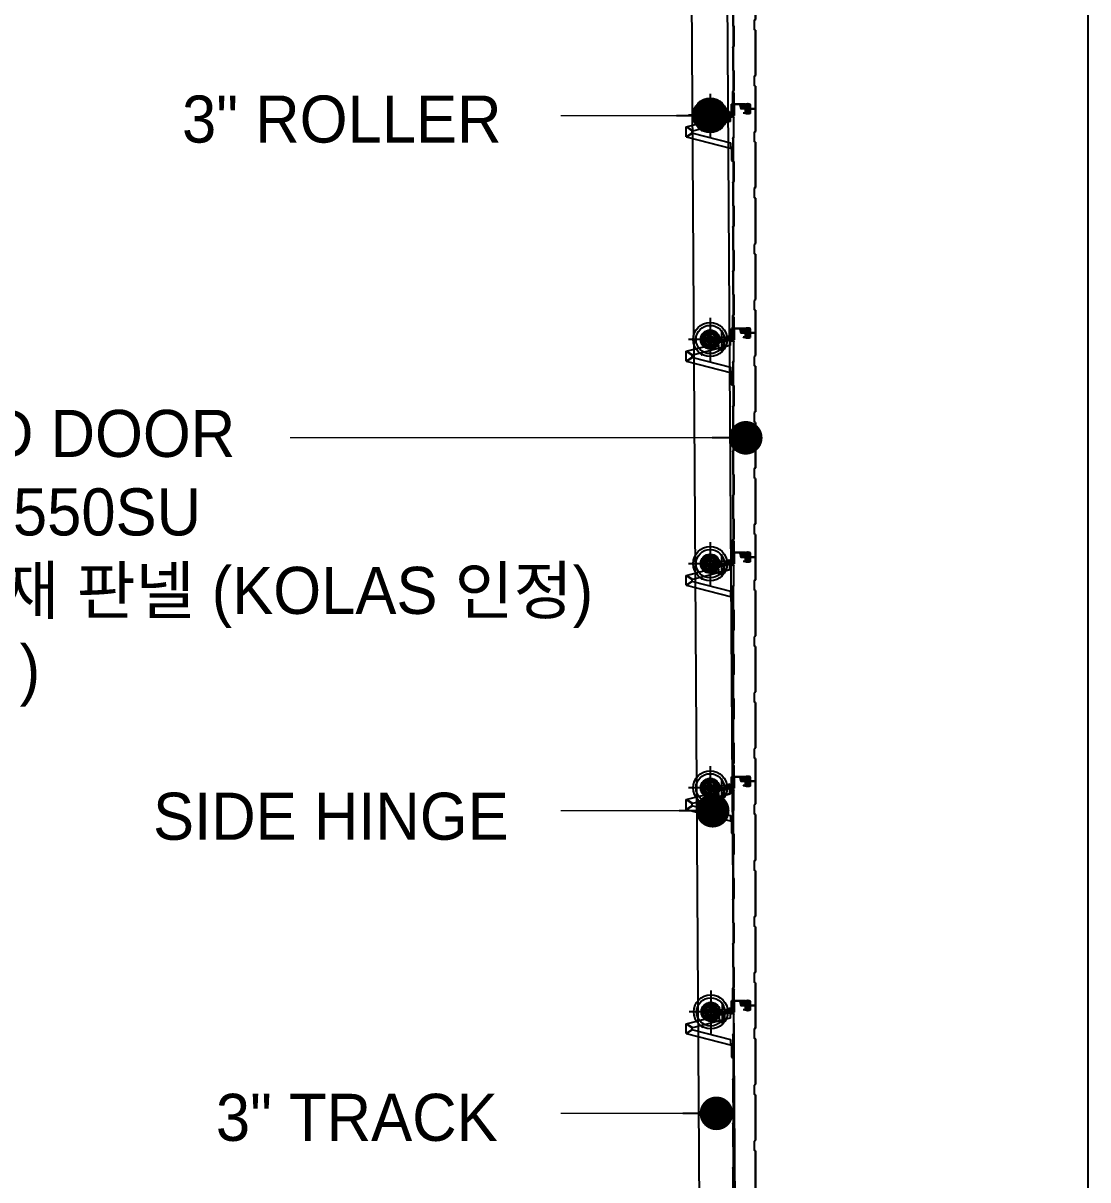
# Model space of a CAD drawing. Header units: millimetres. Extents: x 1448 to 104164, y -19509 to -89.
# Drawn here: x 66429 to 68805, y -9453 to -6873 of the extents above; entities that cross this region are included whole.
import ezdxf

# ---------------------------------------------------------------- set-up
doc = ezdxf.new("R2010")
doc.units = ezdxf.units.MM
doc.header["$LTSCALE"] = 60
doc.header["$MEASUREMENT"] = 0
doc.header["$PDSIZE"] = -10
for name, pattern in [('CEN', [62, 60, -1, 0, -1]), ('CONTIN', [0]), ('HID', [2.5, 1.5, -1])]:
    doc.linetypes.add(name, pattern=pattern)
doc.layers.get('0').update_dxf_attribs({"linetype": 'CONTINUOUS'})
doc.layers.get('Defpoints').update_dxf_attribs({"color": 171, "linetype": 'CONTINUOUS'})
for name, color, linetype in [('(주)하나기공-TEXT', 3, 'CONTINUOUS'), ('1', 1, 'CONTIN'), ('cen', 14, 'CONTINUOUS'), ('PANEL', 9, 'CONTINUOUS'), ('WID', 7, 'CONTINUOUS'), ('XR-단면도$0$㈜SE&C 기둥', 2, 'CONTINUOUS')]:
    doc.layers.add(name, color=color, linetype=linetype)
doc.styles.add('0T-OUT', font='H2GTRE.TTF')
doc.dimstyles.new('MAIN', dxfattribs={"dimtxt": 1.5, "dimasz": 0.5, "dimexe": 1, "dimexo": 2, "dimgap": 1, "dimtad": 1, "dimdec": 0, "dimdsep": 46, "dimlunit": 6, "dimtxsty": '0T-OUT', "dimblk": 'DOT', "dimcen": 2.5, "dimdle": 2, "dimclrd": 256, "dimclre": 256, "dimclrt": 3, "dimadec": 0, "dimazin": 0, "dimtfac": 1, "dimtdec": 0, "dimtix": 1, "dimtmove": 2, "dimatfit": 3, "dimldrblk": 'DOT', "dimfxl": 1, "dimtvp": 1, "dimtolj": 1, "dimtzin": 0, "dimlwd": 0, "dimlwe": 0, "dimarcsym": 0})

# ---------------------------------------------------------------- blocks, each defined once
blk = doc.blocks.new('*X27')
at = {"color": 0}
for p, q in [((112.4, 374.8), (114.5, 376.8)), ((112.4, 374.9), (114.3, 376.8)), ((112.4, 375.1), (114.1, 376.8)), ((112.4, 375.2), (113.9, 376.8)), ((112.4, 375.4), (113.8, 376.8)), ((112.4, 375.6), (113.6, 376.8)), ((112.4, 375.8), (113.4, 376.8)), ((112.4, 376), (113.2, 376.8)), ((112.4, 376.1), (113.1, 376.8)), ((112.4, 376.3), (112.9, 376.8)), ((112.4, 376.5), (112.7, 376.8)), ((112.4, 376.7), (112.5, 376.8)), ((114.4, 374.8), (112.4, 376.8)), ((114.2, 374.8), (112.4, 376.6)), ((114, 374.8), (112.4, 376.4)), ((113.9, 374.8), (112.4, 376.2)), ((113.7, 374.8), (112.4, 376.1)), ((113.5, 374.8), (112.4, 375.9)), ((113.3, 374.8), (112.4, 375.7)), ((113.2, 374.8), (112.4, 375.5)), ((113, 374.8), (112.4, 375.3)), ((112.8, 374.8), (112.4, 375.2)), ((112.6, 374.8), (112.4, 375)), ((112.4, 374.8), (112.4, 374.8)), ((114.6, 374.8), (112.5, 376.8)), ((112.6, 374.8), (114.6, 376.8)), ((114.7, 374.8), (112.7, 376.8)), ((112.8, 374.8), (114.8, 376.8)), ((112.9, 374.8), (115, 376.8)), ((114.9, 374.8), (112.9, 376.8)), ((115.1, 374.8), (113, 376.8)), ((113.1, 374.8), (115.2, 376.8)), ((115.3, 374.8), (113.2, 376.8)), ((113.3, 374.8), (115.3, 376.8)), ((115.4, 374.8), (113.4, 376.8)), ((113.5, 374.8), (115.5, 376.8)), ((115.6, 374.8), (113.6, 376.8)), ((113.7, 374.8), (115.7, 376.8)), ((113.8, 374.8), (115.9, 376.8)), ((115.8, 374.8), (113.8, 376.8)), ((116, 374.8), (113.9, 376.8)), ((114, 374.8), (116.1, 376.8)), ((116.2, 374.8), (114.1, 376.8)), ((114.2, 374.8), (116.2, 376.8)), ((116.3, 374.8), (114.3, 376.8)), ((114.4, 374.8), (116.4, 376.8)), ((114.5, 374.8), (116.6, 376.8)), ((116.5, 374.8), (114.5, 376.8)), ((116.7, 374.8), (114.6, 376.8)), ((114.7, 374.8), (116.8, 376.8)), ((116.9, 374.8), (114.8, 376.8)), ((114.9, 374.8), (116.9, 376.8)), ((117, 374.8), (115, 376.8)), ((115.1, 374.8), (117.1, 376.8)), ((115.2, 374.8), (117.3, 376.8)), ((117.2, 374.8), (115.2, 376.8)), ((117.4, 374.8), (115.3, 376.8)), ((115.4, 374.8), (117.5, 376.8)), ((117.6, 374.8), (115.5, 376.8)), ((115.6, 374.8), (117.6, 376.8)), ((117.7, 374.8), (115.7, 376.8)), ((115.8, 374.8), (117.8, 376.8)), ((117.9, 374.8), (115.9, 376.8)), ((116, 374.8), (118, 376.8)), ((116.1, 374.8), (118.2, 376.8)), ((118.1, 374.8), (116.1, 376.8)), ((118.3, 374.8), (116.2, 376.8)), ((116.3, 374.8), (118.4, 376.8)), ((118.5, 374.8), (116.4, 376.8)), ((116.5, 374.8), (118.5, 376.8)), ((118.6, 374.8), (116.6, 376.8)), ((116.7, 374.8), (118.7, 376.8)), ((116.8, 374.8), (118.9, 376.8)), ((118.8, 374.8), (116.8, 376.8)), ((119, 374.8), (116.9, 376.8)), ((117, 374.8), (119.1, 376.8)), ((119.2, 374.8), (117.1, 376.8)), ((117.2, 374.8), (119.2, 376.8)), ((119.3, 374.8), (117.3, 376.8)), ((117.4, 374.8), (119.4, 376.8)), ((117.5, 374.8), (119.6, 376.8)), ((119.5, 374.8), (117.5, 376.8)), ((119.7, 374.8), (117.6, 376.8)), ((117.7, 374.8), (119.8, 376.8)), ((119.9, 374.8), (117.8, 376.8)), ((117.9, 374.8), (119.9, 376.8)), ((120, 374.8), (118, 376.8)), ((118.1, 374.8), (120.1, 376.8)), ((118.2, 374.8), (120.3, 376.8)), ((120.2, 374.8), (118.2, 376.8)), ((120.4, 374.8), (118.3, 376.8)), ((118.4, 374.8), (120.5, 376.8)), ((120.6, 374.8), (118.5, 376.8)), ((118.6, 374.8), (120.7, 376.8)), ((120.8, 374.8), (118.7, 376.8)), ((118.8, 374.8), (120.8, 376.8)), ((120.9, 374.8), (118.9, 376.8)), ((119, 374.8), (121, 376.8)), ((119.1, 374.8), (121.2, 376.8)), ((121.1, 374.8), (119.1, 376.8)), ((121.3, 374.8), (119.2, 376.8)), ((119.3, 374.8), (121.4, 376.8)), ((121.5, 374.8), (119.4, 376.8)), ((119.5, 374.8), (121.5, 376.8)), ((121.6, 374.8), (119.6, 376.8)), ((119.7, 374.8), (121.7, 376.8)), ((119.8, 374.8), (121.9, 376.8)), ((121.8, 374.8), (119.8, 376.8)), ((122, 374.8), (119.9, 376.8)), ((120, 374.8), (122.1, 376.8)), ((122.2, 374.8), (120.1, 376.8)), ((120.2, 374.8), (122.2, 376.8)), ((122.3, 374.8), (120.3, 376.8)), ((120.4, 374.8), (122.4, 376.8)), ((120.5, 374.8), (122.6, 376.8)), ((122.5, 374.8), (120.5, 376.8)), ((122.7, 374.8), (120.6, 376.8)), ((120.7, 374.8), (122.8, 376.8)), ((122.9, 374.8), (120.8, 376.8)), ((120.9, 374.8), (123, 376.8)), ((123.1, 374.8), (121, 376.8)), ((121.1, 374.8), (123.1, 376.8)), ((123.2, 374.8), (121.2, 376.8)), ((121.3, 374.8), (123.3, 376.8)), ((121.4, 374.8), (123.5, 376.8)), ((123.4, 374.8), (121.4, 376.8)), ((123.6, 374.8), (121.5, 376.8)), ((121.6, 374.8), (123.7, 376.8)), ((123.8, 374.8), (121.7, 376.8)), ((121.8, 374.8), (123.8, 376.8)), ((123.9, 374.8), (121.9, 376.8)), ((122, 374.8), (124, 376.8)), ((122.1, 374.8), (124.2, 376.8)), ((124.1, 374.8), (122.1, 376.8)), ((124.3, 374.8), (122.2, 376.8)), ((122.3, 374.8), (124.4, 376.8)), ((124.5, 374.8), (122.4, 376.8)), ((122.5, 374.8), (124.5, 376.8)), ((124.6, 374.8), (122.6, 376.8)), ((122.7, 374.8), (124.7, 376.8)), ((122.8, 374.8), (124.9, 376.8)), ((124.8, 374.8), (122.8, 376.8)), ((125, 374.8), (122.9, 376.8)), ((123, 374.8), (125.1, 376.8)), ((125.2, 374.8), (123.1, 376.8)), ((123.2, 374.8), (125.2, 376.8)), ((125.3, 374.8), (123.3, 376.8)), ((123.4, 374.8), (125.4, 376.8)), ((125.5, 374.8), (123.5, 376.8)), ((123.6, 374.8), (125.6, 376.8)), ((123.7, 374.8), (125.8, 376.8)), ((125.7, 374.8), (123.7, 376.8)), ((125.9, 374.8), (123.8, 376.8)), ((123.9, 374.8), (126, 376.8)), ((126.1, 374.8), (124, 376.8)), ((124.1, 374.8), (126.1, 376.8)), ((126.2, 374.8), (124.2, 376.8)), ((124.3, 374.8), (126.3, 376.8)), ((124.4, 374.8), (126.5, 376.8)), ((126.4, 374.8), (124.4, 376.8)), ((126.6, 374.8), (124.5, 376.8)), ((124.6, 374.8), (126.7, 376.8)), ((126.8, 374.8), (124.7, 376.8)), ((124.8, 374.8), (126.8, 376.8)), ((126.9, 374.8), (124.9, 376.8)), ((125, 374.8), (127, 376.8)), ((125.1, 374.8), (127.2, 376.8)), ((127.1, 374.8), (125.1, 376.8)), ((127.3, 374.8), (125.2, 376.8)), ((125.3, 374.8), (127.4, 376.8)), ((127.5, 374.8), (125.4, 376.8)), ((125.5, 374.8), (127.5, 376.8)), ((127.6, 374.8), (125.6, 376.8)), ((125.7, 374.8), (127.7, 376.8)), ((127.8, 374.8), (125.8, 376.8)), ((125.9, 374.8), (127.9, 376.8)), ((126, 374.8), (128.1, 376.8)), ((128, 374.8), (126, 376.8)), ((128.2, 374.8), (126.1, 376.8)), ((126.2, 374.8), (128.3, 376.8)), ((128.4, 374.8), (126.3, 376.8)), ((126.4, 374.8), (128.4, 376.8)), ((128.5, 374.8), (126.5, 376.8)), ((126.6, 374.8), (128.6, 376.8)), ((126.7, 374.8), (128.8, 376.8)), ((128.7, 374.8), (126.7, 376.8)), ((128.9, 374.8), (126.8, 376.8)), ((126.9, 374.8), (129, 376.8)), ((129.1, 374.8), (127, 376.8)), ((127.1, 374.8), (129.1, 376.8)), ((129.2, 374.8), (127.2, 376.8)), ((127.3, 374.8), (129.3, 376.8)), ((127.4, 374.8), (129.5, 376.8)), ((129.4, 374.8), (127.4, 376.8)), ((129.6, 374.8), (127.5, 376.8)), ((127.6, 374.8), (129.7, 376.8)), ((129.8, 374.8), (127.7, 376.8)), ((127.8, 374.8), (129.8, 376.8)), ((129.9, 374.8), (127.9, 376.8)), ((128, 374.8), (130, 376.8)), ((128.1, 374.8), (130.2, 376.8)), ((130.1, 374.8), (128.1, 376.8)), ((130.3, 374.8), (128.2, 376.8)), ((128.3, 374.8), (130.4, 376.8)), ((130.5, 374.8), (128.4, 376.8)), ((128.5, 374.8), (130.6, 376.8)), ((130.7, 374.8), (128.6, 376.8)), ((128.7, 374.8), (130.7, 376.8)), ((130.8, 374.8), (128.8, 376.8)), ((128.9, 374.8), (130.9, 376.8)), ((129, 374.8), (131.1, 376.8)), ((131, 374.8), (129, 376.8)), ((131.2, 374.8), (129.1, 376.8)), ((129.2, 374.8), (131.3, 376.8)), ((131.4, 374.8), (129.3, 376.8)), ((129.4, 374.8), (131.4, 376.8)), ((131.5, 374.8), (129.5, 376.8)), ((129.6, 374.8), (131.6, 376.8)), ((129.7, 374.8), (131.8, 376.8)), ((131.7, 374.8), (129.7, 376.8)), ((131.9, 374.8), (129.8, 376.8)), ((129.9, 374.8), (132, 376.8)), ((132.1, 374.8), (130, 376.8)), ((130.1, 374.8), (132.1, 376.8)), ((132.2, 374.8), (130.2, 376.8)), ((130.3, 374.8), (132.3, 376.8)), ((130.4, 374.8), (132.5, 376.8)), ((132.4, 374.8), (130.4, 376.8)), ((132.6, 374.8), (130.5, 376.8)), ((130.6, 374.8), (132.7, 376.8)), ((132.8, 374.8), (130.7, 376.8)), ((130.8, 374.8), (132.9, 376.8)), ((133, 374.8), (130.9, 376.8)), ((131, 374.8), (133, 376.8)), ((133.1, 374.8), (131.1, 376.8)), ((131.2, 374.8), (133.2, 376.8)), ((131.3, 374.8), (133.4, 376.8)), ((133.3, 374.8), (131.3, 376.8)), ((133.5, 374.8), (131.4, 376.8)), ((131.5, 374.8), (133.6, 376.8)), ((133.7, 374.8), (131.6, 376.8)), ((131.7, 374.8), (133.7, 376.8)), ((133.8, 374.8), (131.8, 376.8)), ((131.9, 374.8), (133.9, 376.8)), ((132, 374.8), (134.1, 376.8)), ((134, 374.8), (132, 376.8)), ((134.2, 374.8), (132.1, 376.8)), ((132.2, 374.8), (134.3, 376.8)), ((134.4, 374.8), (132.3, 376.8)), ((132.4, 374.8), (134.4, 376.8)), ((134.5, 374.8), (132.5, 376.8)), ((132.6, 374.8), (134.6, 376.8)), ((132.7, 374.8), (134.8, 376.8)), ((134.7, 374.8), (132.7, 376.8)), ((134.9, 374.8), (132.8, 376.8)), ((132.9, 374.8), (135, 376.8)), ((135.1, 374.8), (133, 376.8)), ((133.1, 374.8), (135.1, 376.8)), ((135.2, 374.8), (133.2, 376.8)), ((133.3, 374.8), (135.3, 376.8)), ((135.4, 374.8), (133.4, 376.8)), ((133.5, 374.8), (135.5, 376.8)), ((133.6, 374.8), (135.7, 376.8)), ((135.6, 374.8), (133.6, 376.8)), ((135.8, 374.8), (133.7, 376.8)), ((133.8, 374.8), (135.9, 376.8)), ((136, 374.8), (133.9, 376.8)), ((134, 374.8), (136, 376.8)), ((136.1, 374.8), (134.1, 376.8)), ((134.2, 374.8), (136.2, 376.8)), ((134.3, 374.8), (136.4, 376.8)), ((136.3, 374.8), (134.3, 376.8)), ((136.5, 374.8), (134.4, 376.8)), ((134.5, 374.8), (136.6, 376.8)), ((136.7, 374.8), (134.6, 376.8)), ((134.7, 374.8), (136.7, 376.8)), ((136.8, 374.8), (134.8, 376.8)), ((134.9, 374.8), (136.9, 376.8)), ((136.9, 374.9), (135, 376.8)), ((135, 374.8), (136.9, 376.6)), ((136.9, 375.1), (135.1, 376.8)), ((135.2, 374.8), (136.9, 376.4)), ((136.9, 375.2), (135.3, 376.8)), ((135.4, 374.8), (136.9, 376.2)), ((136.9, 375.4), (135.5, 376.8)), ((135.6, 374.8), (136.9, 376.1)), ((136.9, 375.6), (135.7, 376.8)), ((135.8, 374.8), (136.9, 375.9)), ((136.9, 375.8), (135.9, 376.8)), ((135.9, 374.8), (136.9, 375.7)), ((136.9, 375.9), (136, 376.8)), ((136.1, 374.8), (136.9, 375.5)), ((136.9, 376.1), (136.2, 376.8)), ((136.3, 374.8), (136.9, 375.4)), ((136.9, 376.3), (136.4, 376.8)), ((136.5, 374.8), (136.9, 375.2)), ((136.9, 376.5), (136.6, 376.8)), ((136.6, 374.8), (136.9, 375)), ((136.9, 376.7), (136.7, 376.8)), ((136.8, 374.8), (136.9, 374.8))]:
    blk.add_line(p, q, dxfattribs=at)
blk = doc.blocks.new('*X26')
at = {"color": 0}
for p, q in [((586.9, 374.9), (588.8, 376.8)), ((586.9, 375.1), (588.6, 376.8)), ((586.9, 375.3), (588.4, 376.8)), ((586.9, 375.5), (588.2, 376.8)), ((586.9, 375.6), (588.1, 376.8)), ((586.9, 375.8), (587.9, 376.8)), ((586.9, 376), (587.7, 376.8)), ((586.9, 376.2), (587.5, 376.8)), ((586.9, 376.3), (587.3, 376.8)), ((586.9, 376.5), (587.2, 376.8)), ((586.9, 376.7), (587, 376.8)), ((588.9, 374.8), (586.9, 376.7)), ((588.7, 374.8), (586.9, 376.6)), ((588.5, 374.8), (586.9, 376.4)), ((588.3, 374.8), (586.9, 376.2)), ((588.2, 374.8), (586.9, 376)), ((588, 374.8), (586.9, 375.8)), ((587.8, 374.8), (586.9, 375.7)), ((587.6, 374.8), (586.9, 375.5)), ((587.4, 374.8), (586.9, 375.3)), ((587.3, 374.8), (586.9, 375.1)), ((587.1, 374.8), (586.9, 375)), ((586.9, 374.8), (586.9, 374.8)), ((589, 374.8), (587, 376.8)), ((587.1, 374.8), (589.1, 376.8)), ((587.2, 374.8), (589.3, 376.8)), ((589.2, 374.8), (587.2, 376.8)), ((589.4, 374.8), (587.3, 376.8)), ((587.4, 374.8), (589.5, 376.8)), ((589.6, 374.8), (587.5, 376.8)), ((587.6, 374.8), (589.6, 376.8)), ((589.7, 374.8), (587.7, 376.8)), ((587.8, 374.8), (589.8, 376.8)), ((587.9, 374.8), (590, 376.8)), ((589.9, 374.8), (587.9, 376.8)), ((590.1, 374.8), (588, 376.8)), ((588.1, 374.8), (590.2, 376.8)), ((590.3, 374.8), (588.2, 376.8)), ((588.3, 374.8), (590.3, 376.8)), ((590.4, 374.8), (588.4, 376.8)), ((588.5, 374.8), (590.5, 376.8)), ((590.6, 374.8), (588.6, 376.8)), ((588.7, 374.8), (590.7, 376.8)), ((588.8, 374.8), (590.9, 376.8)), ((590.8, 374.8), (588.8, 376.8)), ((591, 374.8), (588.9, 376.8)), ((589, 374.8), (591.1, 376.8)), ((591.2, 374.8), (589.1, 376.8)), ((589.2, 374.8), (591.2, 376.8)), ((591.3, 374.8), (589.3, 376.8)), ((589.4, 374.8), (591.4, 376.8)), ((589.5, 374.8), (591.6, 376.8)), ((591.5, 374.8), (589.5, 376.8)), ((591.7, 374.8), (589.6, 376.8)), ((589.7, 374.8), (591.8, 376.8)), ((591.9, 374.8), (589.8, 376.8)), ((589.9, 374.8), (591.9, 376.8)), ((592, 374.8), (590, 376.8)), ((590.1, 374.8), (592.1, 376.8)), ((590.2, 374.8), (592.3, 376.8)), ((592.2, 374.8), (590.2, 376.8)), ((592.4, 374.8), (590.3, 376.8)), ((590.4, 374.8), (592.5, 376.8)), ((592.6, 374.8), (590.5, 376.8)), ((590.6, 374.8), (592.6, 376.8)), ((592.7, 374.8), (590.7, 376.8)), ((590.8, 374.8), (592.8, 376.8)), ((592.9, 374.8), (590.9, 376.8)), ((591, 374.8), (593, 376.8)), ((591.1, 374.8), (593.2, 376.8)), ((593.1, 374.8), (591.1, 376.8)), ((593.3, 374.8), (591.2, 376.8)), ((591.3, 374.8), (593.4, 376.8)), ((593.5, 374.8), (591.4, 376.8)), ((591.5, 374.8), (593.5, 376.8)), ((593.6, 374.8), (591.6, 376.8)), ((591.7, 374.8), (593.7, 376.8)), ((591.8, 374.8), (593.9, 376.8)), ((593.8, 374.8), (591.8, 376.8)), ((594, 374.8), (591.9, 376.8)), ((592, 374.8), (594.1, 376.8)), ((594.2, 374.8), (592.1, 376.8)), ((592.2, 374.8), (594.2, 376.8)), ((594.3, 374.8), (592.3, 376.8)), ((592.4, 374.8), (594.4, 376.8)), ((592.5, 374.8), (594.6, 376.8)), ((594.5, 374.8), (592.5, 376.8)), ((594.7, 374.8), (592.6, 376.8)), ((592.7, 374.8), (594.8, 376.8)), ((594.9, 374.8), (592.8, 376.8)), ((592.9, 374.8), (594.9, 376.8)), ((595, 374.8), (593, 376.8)), ((593.1, 374.8), (595.1, 376.8)), ((593.2, 374.8), (595.3, 376.8)), ((595.2, 374.8), (593.2, 376.8)), ((595.4, 374.8), (593.3, 376.8)), ((593.4, 374.8), (595.5, 376.8)), ((595.6, 374.8), (593.5, 376.8)), ((593.6, 374.8), (595.7, 376.8)), ((595.8, 374.8), (593.7, 376.8)), ((593.8, 374.8), (595.8, 376.8)), ((595.9, 374.8), (593.9, 376.8)), ((594, 374.8), (596, 376.8)), ((594.1, 374.8), (596.2, 376.8)), ((596.1, 374.8), (594.1, 376.8)), ((596.3, 374.8), (594.2, 376.8)), ((594.3, 374.8), (596.4, 376.8)), ((596.5, 374.8), (594.4, 376.8)), ((594.5, 374.8), (596.5, 376.8)), ((596.6, 374.8), (594.6, 376.8)), ((594.7, 374.8), (596.7, 376.8)), ((594.8, 374.8), (596.9, 376.8)), ((596.8, 374.8), (594.8, 376.8)), ((597, 374.8), (594.9, 376.8)), ((595, 374.8), (597.1, 376.8)), ((597.2, 374.8), (595.1, 376.8)), ((595.2, 374.8), (597.2, 376.8)), ((597.3, 374.8), (595.3, 376.8)), ((595.4, 374.8), (597.4, 376.8)), ((595.5, 374.8), (597.6, 376.8)), ((597.5, 374.8), (595.5, 376.8)), ((597.7, 374.8), (595.6, 376.8)), ((595.7, 374.8), (597.8, 376.8)), ((597.9, 374.8), (595.8, 376.8)), ((595.9, 374.8), (598, 376.8)), ((598, 374.8), (596, 376.8)), ((596.1, 374.8), (598.1, 376.8)), ((598.2, 374.8), (596.2, 376.8)), ((596.3, 374.8), (598.3, 376.8)), ((596.4, 374.8), (598.5, 376.8)), ((598.4, 374.8), (596.4, 376.8)), ((598.6, 374.8), (596.5, 376.8)), ((596.6, 374.8), (598.7, 376.8)), ((598.8, 374.8), (596.7, 376.8)), ((596.8, 374.8), (598.8, 376.8)), ((598.9, 374.8), (596.9, 376.8)), ((597, 374.8), (599, 376.8)), ((597.1, 374.8), (599.2, 376.8)), ((599.1, 374.8), (597.1, 376.8)), ((599.3, 374.8), (597.2, 376.8)), ((597.3, 374.8), (599.4, 376.8)), ((599.5, 374.8), (597.4, 376.8)), ((597.5, 374.8), (599.5, 376.8)), ((599.6, 374.8), (597.6, 376.8)), ((597.7, 374.8), (599.7, 376.8)), ((597.8, 374.8), (599.9, 376.8)), ((599.8, 374.8), (597.8, 376.8)), ((600, 374.8), (597.9, 376.8)), ((598, 374.8), (600.1, 376.8)), ((600.2, 374.8), (598.1, 376.8)), ((598.2, 374.8), (600.2, 376.8)), ((600.3, 374.8), (598.3, 376.8)), ((598.4, 374.8), (600.4, 376.8)), ((600.5, 374.8), (598.5, 376.8)), ((598.6, 374.8), (600.6, 376.8)), ((598.7, 374.8), (600.8, 376.8)), ((600.7, 374.8), (598.7, 376.8)), ((600.9, 374.8), (598.8, 376.8)), ((598.9, 374.8), (601, 376.8)), ((601.1, 374.8), (599, 376.8)), ((599.1, 374.8), (601.1, 376.8)), ((601.2, 374.8), (599.2, 376.8)), ((599.3, 374.8), (601.3, 376.8)), ((599.4, 374.8), (601.5, 376.8)), ((601.4, 374.8), (599.4, 376.8)), ((601.6, 374.8), (599.5, 376.8)), ((599.6, 374.8), (601.7, 376.8)), ((601.8, 374.8), (599.7, 376.8)), ((599.8, 374.8), (601.8, 376.8)), ((601.9, 374.8), (599.9, 376.8)), ((600, 374.8), (602, 376.8)), ((600.1, 374.8), (602.2, 376.8)), ((602.1, 374.8), (600.1, 376.8)), ((602.3, 374.8), (600.2, 376.8)), ((600.3, 374.8), (602.4, 376.8)), ((602.5, 374.8), (600.4, 376.8)), ((600.5, 374.8), (602.5, 376.8)), ((602.6, 374.8), (600.6, 376.8)), ((600.7, 374.8), (602.7, 376.8)), ((600.8, 374.8), (602.9, 376.8)), ((602.8, 374.8), (600.8, 376.8)), ((603, 374.8), (600.9, 376.8)), ((601, 374.8), (603.1, 376.8)), ((603.2, 374.8), (601.1, 376.8)), ((601.2, 374.8), (603.3, 376.8)), ((603.4, 374.8), (601.3, 376.8)), ((601.4, 374.8), (603.4, 376.8)), ((603.5, 374.8), (601.5, 376.8)), ((601.6, 374.8), (603.6, 376.8)), ((601.7, 374.8), (603.8, 376.8)), ((603.7, 374.8), (601.7, 376.8)), ((603.9, 374.8), (601.8, 376.8)), ((601.9, 374.8), (604, 376.8)), ((604.1, 374.8), (602, 376.8)), ((602.1, 374.8), (604.1, 376.8)), ((604.2, 374.8), (602.2, 376.8)), ((602.3, 374.8), (604.3, 376.8)), ((602.4, 374.8), (604.5, 376.8)), ((604.4, 374.8), (602.4, 376.8)), ((604.6, 374.8), (602.5, 376.8)), ((602.6, 374.8), (604.7, 376.8)), ((604.8, 374.8), (602.7, 376.8)), ((602.8, 374.8), (604.8, 376.8)), ((604.9, 374.8), (602.9, 376.8)), ((603, 374.8), (605, 376.8)), ((603.1, 374.8), (605.2, 376.8)), ((605.1, 374.8), (603.1, 376.8)), ((605.3, 374.8), (603.2, 376.8)), ((603.3, 374.8), (605.4, 376.8)), ((605.5, 374.8), (603.4, 376.8)), ((603.5, 374.8), (605.6, 376.8)), ((605.7, 374.8), (603.6, 376.8)), ((603.7, 374.8), (605.7, 376.8)), ((605.8, 374.8), (603.8, 376.8)), ((603.9, 374.8), (605.9, 376.8)), ((604, 374.8), (606.1, 376.8)), ((606, 374.8), (604, 376.8)), ((606.2, 374.8), (604.1, 376.8)), ((604.2, 374.8), (606.3, 376.8)), ((606.4, 374.8), (604.3, 376.8)), ((604.4, 374.8), (606.4, 376.8)), ((606.5, 374.8), (604.5, 376.8)), ((604.6, 374.8), (606.6, 376.8)), ((604.7, 374.8), (606.8, 376.8)), ((606.7, 374.8), (604.7, 376.8)), ((606.9, 374.8), (604.8, 376.8)), ((604.9, 374.8), (607, 376.8)), ((607.1, 374.8), (605, 376.8)), ((605.1, 374.8), (607.1, 376.8)), ((607.2, 374.8), (605.2, 376.8)), ((605.3, 374.8), (607.3, 376.8)), ((605.4, 374.8), (607.5, 376.8)), ((607.4, 374.8), (605.4, 376.8)), ((607.6, 374.8), (605.5, 376.8)), ((605.6, 374.8), (607.7, 376.8)), ((607.8, 374.8), (605.7, 376.8)), ((605.8, 374.8), (607.8, 376.8)), ((607.9, 374.8), (605.9, 376.8)), ((606, 374.8), (608, 376.8)), ((608.1, 374.8), (606.1, 376.8)), ((606.2, 374.8), (608.2, 376.8)), ((606.3, 374.8), (608.4, 376.8)), ((608.3, 374.8), (606.3, 376.8)), ((608.5, 374.8), (606.4, 376.8)), ((606.5, 374.8), (608.6, 376.8)), ((608.7, 374.8), (606.6, 376.8)), ((606.7, 374.8), (608.7, 376.8)), ((608.8, 374.8), (606.8, 376.8)), ((606.9, 374.8), (608.9, 376.8)), ((607, 374.8), (609.1, 376.8)), ((609, 374.8), (607, 376.8)), ((609.2, 374.8), (607.1, 376.8)), ((607.2, 374.8), (609.3, 376.8)), ((609.4, 374.8), (607.3, 376.8)), ((607.4, 374.8), (609.4, 376.8)), ((609.5, 374.8), (607.5, 376.8)), ((607.6, 374.8), (609.6, 376.8)), ((607.7, 374.8), (609.8, 376.8)), ((609.7, 374.8), (607.7, 376.8)), ((609.9, 374.8), (607.8, 376.8)), ((607.9, 374.8), (610, 376.8)), ((610.1, 374.8), (608, 376.8)), ((608.1, 374.8), (610.1, 376.8)), ((610.2, 374.8), (608.2, 376.8)), ((608.3, 374.8), (610.3, 376.8)), ((610.4, 374.8), (608.4, 376.8)), ((608.5, 374.8), (610.5, 376.8)), ((608.6, 374.8), (610.7, 376.8)), ((610.6, 374.8), (608.6, 376.8)), ((610.8, 374.8), (608.7, 376.8)), ((608.8, 374.8), (610.9, 376.8)), ((611, 374.8), (608.9, 376.8)), ((609, 374.8), (611, 376.8)), ((611.1, 374.8), (609.1, 376.8)), ((609.2, 374.8), (611.2, 376.8)), ((611.3, 374.8), (609.3, 376.8)), ((611.4, 374.9), (609.4, 376.8)), ((609.5, 374.8), (611.4, 376.6)), ((611.4, 375), (609.6, 376.8)), ((609.7, 374.8), (611.4, 376.4)), ((611.4, 375.2), (609.8, 376.8)), ((609.9, 374.8), (611.4, 376.3)), ((611.4, 375.4), (610, 376.8)), ((610, 374.8), (611.4, 376.1)), ((611.4, 375.6), (610.1, 376.8)), ((610.2, 374.8), (611.4, 375.9)), ((611.4, 375.7), (610.3, 376.8)), ((610.4, 374.8), (611.4, 375.7)), ((611.4, 375.9), (610.5, 376.8)), ((610.6, 374.8), (611.4, 375.6)), ((611.4, 376.1), (610.7, 376.8)), ((610.7, 374.8), (611.4, 375.4)), ((611.4, 376.3), (610.8, 376.8)), ((610.9, 374.8), (611.4, 375.2)), ((611.4, 376.4), (611, 376.8)), ((611.1, 374.8), (611.4, 375)), ((611.4, 376.6), (611.2, 376.8)), ((611.3, 374.8), (611.4, 374.9))]:
    blk.add_line(p, q, dxfattribs=at)
blk = doc.blocks.new('OHD-550-S')
at = {"ltscale": 0.3}
h = blk.add_hatch(color=256, dxfattribs=at)
h.paths.add_polyline_path([(-7.8, -10), (-7.3, -10), (-7.3, -10.5, -0.183952), (-18.3, -10.5), (-18.3, -10), (-17.8, -10), (-17.8, 0), (-18.3, 0, -0.183952), (-7.3, 0), (-7.8, 0)])
h.paths.add_polyline_path([(-9.8, -4), (-9.8, -1.5, 0.353166), (-10, -1.3, 0.106822), (-15.7, -1.3, 0.353165), (-15.8, -1.5), (-15.8, -4, 0.414214), (-15.6, -4.2), (-10, -4.2, 0.414214)], flags=16)
h.paths.add_polyline_path([(-10, -6.2), (-15.6, -6.2, 0.414214), (-15.8, -6.4), (-15.8, -9, 0.353167), (-15.7, -9.2, 0.106822), (-10, -9.2, 0.353167), (-9.8, -9), (-9.8, -6.4, 0.414214)], flags=16)
h = blk.add_hatch(color=256, dxfattribs=at)
h.paths.add_polyline_path([(-7.8, -500), (-7.3, -500, -0.183952), (-18.3, -500), (-17.8, -500), (-17.8, -490), (-18.3, -490), (-18.3, -489.5, -0.183952), (-7.3, -489.5), (-7.3, -490), (-7.8, -490)])
h.paths.add_polyline_path([(-9.8, -495.9, 0.414214), (-10, -495.8), (-15.6, -495.8, 0.414214), (-15.8, -495.9), (-15.8, -498.5, 0.353166), (-15.7, -498.7, 0.106822), (-10, -498.7, 0.353167), (-9.8, -498.5)], flags=16)
h.paths.add_polyline_path([(-9.8, -493.5), (-9.8, -491, 0.353166), (-10, -490.8, 0.106822), (-15.7, -490.8, 0.353167), (-15.8, -491), (-15.8, -493.5, 0.414214), (-15.6, -493.8), (-10, -493.8, 0.414214)], flags=16)
h = blk.add_hatch(color=256, dxfattribs=at)
h.paths.add_polyline_path([(-4.5, -491), (-3.6, -490.9), (1.6, -491.4, -0.151824), (3.1, -492.7, -0.386669), (2.9, -496.4, -0.178134), (1.2, -496.4, -0.298755), (0.8, -492.4, 0.584984), (0.6, -492), (-2.2, -491.8, 0.709673), (-2.3, -492, -1.396457), (-7.3, -494.2), (-7.3, -493.7, -0.389014)])
h.paths.add_polyline_path([(1.6, -495.9, -0.329487), (1.6, -492.2, -0.09197), (2.6, -493, -0.386814), (2.5, -495.9, -0.102245)], flags=16)
for p, q in [((-17.8, -10), (-17.8, 0)), ((-17.8, 0), (-17.8, -10)), ((-17.8, 0), (-17.8, -10)), ((-17.8, -10), (-17.8, 0)), ((-7.8, -10), (-7.8, 0)), ((-7.8, 0), (-7.8, -10)), ((-7.8, 0), (-7.8, -10)), ((-7.8, -10), (-7.8, 0)), ((17.6, 9.5), (17.6, -15)), ((-17.8, -10), (-18.3, -10)), ((-17.8, -8), (-17.8, -2)), ((-7.8, -8), (-7.8, -2)), ((17.6, -15), (19.7, -15)), ((-29.8, -500), (-29.8, -468.8)), ((-18.3, -499.5), (-18.3, -490)), ((-17.8, -490), (-18.3, -490)), ((-17.8, -490), (-18.3, -490)), ((-17.8, -490), (-17.8, -500)), ((-17.8, -499), (-17.8, -490)), ((-17.8, -490), (-17.8, -499)), ((-17.8, -490), (-17.8, -499)), ((-17.8, -499), (-17.8, -490)), ((-7.8, -500), (-7.8, -490)), ((17.6, -489), (17.6, -464.5)), ((17.6, -464.5), (19.7, -464.5)), ((-17.8, -498), (-17.8, -492)), ((-7.8, -498), (-7.8, -492))]:
    blk.add_line(p, q)
at = {"layer": 'Defpoints', "color": 0, "linetype": 'ByBlock'}
for p in [(20.2, -170), (22.2, -170)]:
    blk.add_point(p, dxfattribs=at)
at = {"layer": 'PANEL'}
for p, q in [((-29.8, 0), (-29.8, -50.6)), ((-29.8, 0), (-17.8, 0)), ((-7.8, 0), (2.2, 0)), ((4.2, 10), (2.2, 0)), ((4.6, 9.5), (2.6, -0.5)), ((4.2, 10), (20.2, 10)), ((4.6, 9.5), (19.7, 9.5)), ((19.7, 9.5), (19.7, -17.2)), ((20.2, 10), (20.2, -17.5)), ((-29.3, -0.5), (-29.3, -50.2)), ((-29.3, -0.5), (-18.3, -0.5)), ((-18.3, -0.5), (-18.3, -10)), ((-7.8, -10), (-2.8, -10)), ((-7.3, -0.5), (2.6, -0.5)), ((-7.3, -0.5), (-7.3, -9.5)), ((-7.3, -9.5), (-2.8, -9.5)), ((-2.8, -9.5), (-2.8, -10)), ((19.7, -17.2), (18.2, -20.4)), ((18.2, -63.6), (18.2, -20.4)), ((20.2, -17.6), (18.7, -20.8)), ((18.7, -20.8), (18.7, -63.2)), ((-29.8, -50.6), (-27.3, -52.8)), ((-29.3, -50.2), (-26.8, -52.5)), ((-29.8, -74.4), (-27.3, -72.2)), ((-29.8, -74.4), (-29.8, -175.6)), ((-29.3, -74.8), (-26.8, -72.5)), ((-29.3, -74.8), (-29.3, -175.2)), ((-27.3, -52.8), (-27.3, -72.2)), ((-26.8, -52.5), (-26.8, -72.5)), ((19.7, -67.1), (18.2, -63.6)), ((20.2, -66.8), (18.7, -63.2)), ((19.7, -67.1), (19.7, -115.9)), ((20.2, -66.8), (20.2, -116.2)), ((19.7, -115.9), (18.2, -119.4)), ((18.2, -119.4), (18.2, -162.6)), ((20.2, -116.2), (18.7, -119.8)), ((18.7, -162.2), (18.7, -119.8)), ((-29.8, -175.6), (-27.3, -177.8)), ((-29.3, -175.2), (-26.8, -177.5)), ((-27.3, -177.8), (-27.3, -197.2)), ((-26.8, -177.5), (-26.8, -197.5)), ((19.7, -166.1), (18.2, -162.6)), ((20.2, -165.8), (18.7, -162.2)), ((19.7, -166.1), (19.7, -214.9)), ((20.2, -165.8), (20.2, -215.2)), ((-29.8, -199.4), (-27.3, -197.2)), ((-29.8, -199.4), (-29.8, -300.6)), ((-29.3, -199.8), (-26.8, -197.5)), ((-29.3, -199.8), (-29.3, -300.2)), ((19.7, -214.9), (18.2, -218.4)), ((18.2, -218.4), (18.2, -261.6)), ((20.2, -215.2), (18.7, -218.8)), ((18.7, -261.2), (18.7, -218.8)), ((19.7, -265.1), (18.2, -261.6)), ((20.2, -264.8), (18.7, -261.2)), ((19.7, -265.1), (19.7, -313.9)), ((20.2, -264.8), (20.2, -314.2)), ((-29.8, -300.6), (-27.3, -302.8)), ((-29.3, -300.2), (-26.8, -302.5)), ((-27.3, -302.8), (-27.3, -322.2)), ((-26.8, -302.5), (-26.8, -322.5)), ((-29.8, -324.4), (-27.3, -322.2)), ((-29.8, -324.4), (-29.8, -425.6)), ((-29.3, -324.8), (-26.8, -322.5)), ((-29.3, -324.8), (-29.3, -425.2)), ((19.7, -313.9), (18.2, -317.4)), ((18.2, -317.4), (18.2, -360.6)), ((20.2, -314.2), (18.7, -317.8)), ((18.7, -360.2), (18.7, -317.8)), ((19.7, -364.1), (18.2, -360.6)), ((20.2, -363.8), (18.7, -360.2)), ((19.7, -364.1), (19.7, -412.9)), ((20.2, -363.8), (20.2, -413.2)), ((-29.8, -425.6), (-27.3, -427.8)), ((-29.3, -425.2), (-26.8, -427.5)), ((-27.3, -427.8), (-27.3, -447.2)), ((-26.8, -427.5), (-26.8, -447.5)), ((19.7, -412.9), (18.2, -416.4)), ((18.2, -416.4), (18.2, -459.6)), ((20.2, -413.2), (18.7, -416.8)), ((18.7, -459.2), (18.7, -416.8)), ((-29.8, -449.4), (-27.3, -447.2)), ((-29.8, -449.4), (-29.8, -500)), ((-29.3, -449.8), (-26.8, -447.5)), ((-29.3, -449.8), (-29.3, -499.5)), ((19.7, -463.1), (18.2, -459.6)), ((20.2, -462.8), (18.7, -459.2)), ((19.7, -489), (19.7, -462.6)), ((20.2, -489.5), (20.2, -462.8)), ((-7.8, -490), (1.2, -490)), ((1.2, -490), (2.2, -489)), ((1.2, -490.5), (2.2, -489.5)), ((19.7, -489), (2.2, -489)), ((20.2, -489.5), (2.2, -489.5)), ((-17.8, -500), (-29.8, -500)), ((-18.3, -499.5), (-29.3, -499.5)), ((-18.3, -490.5), (-18.3, -499)), ((-18.3, -500), (-18.3, -499.5)), ((-7.8, -500), (-1.2, -500)), ((-7.3, -499.5), (-7.3, -490.5)), ((-7.3, -490.5), (1.2, -490.5)), ((-7.3, -499.5), (-1.7, -499.5)), ((-2, -495.5), (-1.5, -496))]:
    blk.add_line(p, q, dxfattribs=at)
blk.add_lwpolyline([(-0.3, -495.4, -0.221108), (-0.7, -498.5, -0.414214), (-1.7, -499.5)], format="xyb", dxfattribs=at)
for centre, radius, start, end in [((0.8, -497.8), 3.6, 115.3904, 141.0103), ((0, -497.1), 1.9, 112.645, 142.9468), ((-1.2, -499), 1, 270, 0), ((-0.4, -494.8), 0.4, 42.9763, 132.7516), ((-0.5, -495.5), 0.25, 22.5673, 154.4616), ((-4.8, -496.7), 5.15, 334.0173, 25.3584)]:
    blk.add_arc(centre, radius, start, end, dxfattribs=at)
at = {"layer": 'WID'}
for p, q in [((-18.3, -10), (-18.3, -10.5)), ((-7.3, -10.5), (-7.3, -10)), ((-18.3, -490), (-18.3, -489.5)), ((-7.3, -489.5), (-7.3, -490)), ((-3.6, -490.9), (-4.5, -491))]:
    blk.add_line(p, q, dxfattribs=at)
at = {"layer": 'WID', "color": 4}
for p, q in [((-3.6, -490.9), (1.6, -491.4)), ((-2.2, -491.8), (0.6, -492))]:
    blk.add_line(p, q, dxfattribs=at)
at = {"layer": 'WID'}
for points in [[(-10, -4.2, 0.414214), (-9.8, -4), (-9.8, -1.5, 0.353163), (-10, -1.3, 0.106823), (-15.7, -1.3, 0.353163), (-15.8, -1.5), (-15.8, -4, 0.414214), (-15.6, -4.2)], [(-10, -9.2, 0.353163), (-9.8, -9), (-9.8, -6.4, 0.414214), (-10, -6.2), (-15.6, -6.2, 0.414214), (-15.8, -6.4), (-15.8, -9, 0.353163), (-15.7, -9.2, 0.106823)], [(-10, -490.8, -0.353163), (-9.8, -491), (-9.8, -493.5, -0.414214), (-10, -493.8), (-15.6, -493.8, -0.414214), (-15.8, -493.5), (-15.8, -491, -0.353163), (-15.7, -490.8, -0.106823)], [(-10, -495.8, -0.414214), (-9.8, -495.9), (-9.8, -498.5, -0.353163), (-10, -498.7, -0.106823), (-15.7, -498.7, -0.353163), (-15.8, -498.5), (-15.8, -495.9, -0.414214), (-15.6, -495.8)]]:
    blk.add_lwpolyline(points, format="xyb", close=True, dxfattribs=at)
at = {"layer": 'WID', "color": 4}
blk.add_lwpolyline([(1.6, -491.4, -0.151824), (3.1, -492.7, -0.386669), (2.9, -496.4, -0.178134), (1.2, -496.4, -0.300876), (0.8, -492.4)], format="xyb", dxfattribs=at)
at = {"layer": 'WID'}
for centre, radius, start, end in [((-12.8, -14.4), 15.5, 69.1537, 110.8463), ((-12.8, 3.9), 15.5, 249.1537, 290.8463), ((-12.8, -503.9), 15.5, 69.1537, 110.8463), ((-12.8, -485.6), 15.5, 249.1537, 290.8463), ((-2.2, -491.9), 0.1, 90, 221.1373)]:
    blk.add_arc(centre, radius, start, end, dxfattribs=at)
at = {"layer": 'WID', "color": 4}
for centre, radius, start, end in [((-4.4, -493.9), 2.9, 90.5168, 42.0944), ((0.6, -492.3), 0.25, 335.1637, 90), ((4.1, -494.1), 3.11, 143.5272, 216.4728), ((-0.1, -495.4), 3.6, 43.4913, 62.1162), ((2, -493.7), 2.3, 258.3241, 281.6759), ((1, -494.4), 2.14, 315.6901, 44.3099)]:
    blk.add_arc(centre, radius, start, end, dxfattribs=at)
at = {"extrusion": (0, 0, -1), "zscale": -1, "rotation": 270}
for name, p in [('*X27', (-394.4, 121.9)), ('*X26', (-394.4, 122.4))]:
    blk.add_blockref(name, p, dxfattribs=at)
blk = doc.blocks.new('11')
at = {"color": 7}
for p, q in [((5197, -25158.7), (5197, -25142.4)), ((5197, -25158.7), (5197, -25142.4)), ((5199, -25159.9), (5199, -25142.4)), ((5199, -25159.9), (5199, -25142.4)), ((5195.5, -25166.8), (5195.5, -25159.1)), ((5195.5, -25166.8), (5195.5, -25159.1)), ((5195.5, -25199.5), (5195.5, -25207.1)), ((5195.5, -25199.5), (5195.5, -25207.1)), ((5197, -25207.5), (5197, -25225.1)), ((5197, -25207.5), (5197, -25225.1)), ((5199, -25206.3), (5199, -25225.1)), ((5199, -25206.3), (5199, -25225.1))]:
    blk.add_line(p, q, dxfattribs=at)
at = {"color": 7, "linetype": 'CEN'}
for p, q in [((5197.4, -25141.9), (5198.5, -25141.9)), ((5197.4, -25141.9), (5198.5, -25141.9)), ((5197.4, -25225.5), (5198.5, -25225.5)), ((5197.4, -25225.5), (5198.5, -25225.5))]:
    blk.add_line(p, q, dxfattribs=at)
for p, q in [((5180.5, -25163), (5195.1, -25159.2)), ((5180.5, -25163), (5195.1, -25159.2)), ((5195.1, -25159.2), (5197, -25158.7)), ((5195.1, -25159.2), (5197, -25158.7)), ((5195.5, -25161.2), (5198.6, -25160.4)), ((5195.5, -25161.2), (5198.6, -25160.4)), ((5130.3, -25175.8), (5159.5, -25168.4)), ((5130.3, -25190.4), (5130.3, -25175.8)), ((5130.3, -25175.8), (5138.5, -25181.3)), ((5130.3, -25190.4), (5130.3, -25175.8)), ((5130.3, -25175.8), (5138.5, -25181.3)), ((5130.6, -25175.8), (5139.2, -25181.2)), ((5130.6, -25175.8), (5139.2, -25181.2)), ((5139.9, -25181.4), (5195.2, -25167.2)), ((5139.9, -25181.4), (5195.2, -25167.2)), ((5130.3, -25190.4), (5138.5, -25184.9)), ((5130.3, -25190.4), (5138.5, -25184.9)), ((5130.3, -25190.4), (5197, -25207.5)), ((5130.3, -25190.4), (5197, -25207.5)), ((5130.6, -25190.5), (5139.2, -25185)), ((5130.6, -25190.5), (5139.2, -25185)), ((5138.9, -25184.2), (5138.9, -25182.1)), ((5138.9, -25184.2), (5138.9, -25182.1)), ((5139.9, -25184.9), (5195.2, -25199.1)), ((5139.9, -25184.9), (5195.2, -25199.1)), ((5195.5, -25205.1), (5198.6, -25205.9)), ((5195.5, -25205.1), (5198.6, -25205.9))]:
    blk.add_line(p, q)
at = {"color": 7}
for centre, start, end in [((5197.4, -25142.4), 90, 180), ((5197.4, -25142.4), 90, 180), ((5198.5, -25142.4), 0, 90), ((5198.5, -25142.4), 0, 90), ((5197.4, -25225.1), 180, 270), ((5197.4, -25225.1), 180, 270), ((5198.5, -25225.1), 270, 0), ((5198.5, -25225.1), 270, 0)]:
    blk.add_arc(centre, 0.429, start, end, dxfattribs=at)
for centre, radius, start, end in [((5198.5, -25159.9), 0.429, 284.3728, 0), ((5198.5, -25159.9), 0.429, 284.3728, 0), ((5195.1, -25166.8), 0.429, 284.3728, 0), ((5195.1, -25166.8), 0.429, 284.3728, 0), ((5138.1, -25182.1), 0.858, 0, 56.0662), ((5138.1, -25182.1), 0.858, 0, 56.0662), ((5138.1, -25184.2), 0.858, 303.9338, 0), ((5139.6, -25180.5), 0.858, 236.0662, 284.3728), ((5139.6, -25180.5), 0.858, 236.0662, 284.3728), ((5195.1, -25199.5), 0.429, 0, 75.6272), ((5195.1, -25199.5), 0.429, 0, 75.6272), ((5198.5, -25206.3), 0.429, 0, 75.6272), ((5198.5, -25206.3), 0.429, 0, 75.6272)]:
    blk.add_arc(centre, radius, start, end)
blk = doc.blocks.new('roll')
at = {"color": 1}
for p, q in [((-13.4, 0), (13.1, 0)), ((-13.4, 0), (13.1, 0)), ((0, -13.8), (0, 15.1)), ((0, -13.8), (0, 15.1)), ((16.6, 13.9), (16.8, -18.4)), ((16.6, 13.9), (16.8, -18.4))]:
    blk.add_line(p, q, dxfattribs=at)
for p, q in [((7.9, -4.1), (28.4, 1.1)), ((7.9, -4.1), (28.4, 1.1)), ((9, -2.1), (25.7, 2.2)), ((9, -2.1), (25.7, 2.2)), ((24.9, 0.2), (26.9, 5)), ((24.9, 0.2), (26.9, 5)), ((27.2, 5.2), (27.8, 5.4)), ((27.2, 5.2), (27.8, 5.4)), ((28.4, 1.1), (28.3, 5)), ((28.4, 1.1), (28.3, 5)), ((-21.2, -13.6), (7.9, -6.2)), ((0, -5.4), (7.9, -4.1)), ((0, -5.4), (7.9, -4.1)), ((4.7, -2.6), (7.5, -2.6)), ((4.7, -2.6), (7.5, -2.6)), ((6.7, -4.3), (7.9, -4.1)), ((6.7, -4.3), (7.9, -4.1)), ((8.5, -13.6), (28.6, -8.5)), ((8.5, -13.6), (28.6, -8.5)), ((9, -3.8), (9, -2.1)), ((9, -3.8), (9, -2.1)), ((12.7, -12.9), (12.7, -14.6)), ((12.7, -12.9), (12.7, -14.6)), ((13.3, -15), (20.6, -13.1)), ((13.3, -15), (20.6, -13.1)), ((20.9, -10.9), (20.9, -12.7)), ((20.9, -10.9), (20.9, -12.7))]:
    blk.add_line(p, q)
at = {"color": 7}
for p, q in [((28.9, -8), (28.9, 0.7)), ((28.9, -8), (28.9, 0.7)), ((7.9, -13.2), (7.9, -4.1)), ((7.9, -13.2), (7.9, -4.1))]:
    blk.add_line(p, q, dxfattribs=at)
at = {"color": 1, "linetype": 'HID'}
for p, q in [((12.7, -12.9), (12.5, -2.9)), ((12.7, -12.9), (12.5, -2.9)), ((20.9, -10.9), (20.7, -0.9)), ((20.9, -10.9), (20.7, -0.9))]:
    blk.add_line(p, q, dxfattribs=at)
at = {"color": 2}
for p, q in [((12.7, -13.4), (20.9, -11.1)), ((12.7, -13.4), (20.9, -11.1)), ((20.9, -11.6), (12.7, -13.4)), ((20.9, -11.6), (12.7, -13.4)), ((12.7, -14.2), (20.9, -12.1)), ((12.7, -14.2), (20.9, -12.1)), ((20.9, -12.6), (12.7, -14.2)), ((12.7, -14.6), (20.9, -12.6)), ((20.9, -12.6), (12.7, -14.2)), ((12.7, -14.6), (20.9, -12.6)), ((12.8, -13.8), (20.9, -11.6)), ((12.8, -13.8), (20.9, -11.6)), ((20.9, -12.1), (12.8, -13.8)), ((20.9, -12.1), (12.8, -13.8))]:
    blk.add_line(p, q, dxfattribs=at)
at = {"color": 7}
for radius in [25.1, 20.8]:
    blk.add_circle((0, 0), radius, dxfattribs=at)
at = {"color": 4}
for radius in [13.9, 12.3, 10.1]:
    blk.add_circle((0, 0), radius, dxfattribs=at)
at = {"color": 6}
blk.add_circle((0, 0), 9.46, dxfattribs=at)
for radius in [4.65, 4.22]:
    blk.add_circle((0, 0), radius)
for centre, radius, start, end in [((0, 0), 7.95, 340.8102, 284.4178), ((0, 0), 7.95, 340.8102, 284.4178), ((0, 0), 5.36, 330.9972, 287.7667), ((0, 0), 5.36, 330.9972, 287.7667), ((20.1, -10.4), 13.9, 65.9115, 142.8341), ((20.1, -10.4), 13.9, 65.9115, 142.8341), ((27.3, 4.8), 0.429, 104.3728, 156.8165), ((27.3, 4.8), 0.429, 104.3728, 156.8165), ((27.9, 5), 0.429, 1.2762, 104.3728), ((27.9, 5), 0.429, 1.2762, 104.3728), ((28.5, 0.7), 0.429, 0, 104.3728), ((28.5, 0.7), 0.429, 0, 104.3728), ((8.4, -13.2), 0.429, 180, 284.3728), ((8.4, -13.2), 0.429, 180, 284.3728), ((13.2, -14.6), 0.429, 180, 284.3728), ((13.2, -14.6), 0.429, 180, 284.3728), ((20.5, -12.7), 0.429, 284.3728, 0), ((20.5, -12.7), 0.429, 284.3728, 0), ((28.5, -8), 0.429, 284.3728, 0), ((28.5, -8), 0.429, 284.3728, 0), ((-13.5, -22), 0.858, 303.9338, 0), ((-11.9, -23.5), 0.858, 75.6272, 123.9338), ((-11.9, -23.5), 0.858, 75.6272, 123.9338)]:
    blk.add_arc(centre, radius, start, end)
at = {"layer": 'cen'}
for p, q in [((0, 31.7), (0, -31.7)), ((31.7, 0), (-31.7, 0))]:
    blk.add_line(p, q, dxfattribs=at)
blk = doc.blocks.new('_Dot')
at = {"color": 0, "linetype": 'ByBlock', "lineweight": -2}
blk.add_line((-0.5, 0), (-1, 0), dxfattribs=at)
at = {"color": 0, "linetype": 'ByBlock', "const_width": 0.5}
blk.add_lwpolyline([(-0.25, 0, 1), (0.25, 0, 1)], format="xyb", close=True, dxfattribs=at)

msp = doc.modelspace()

# ---------------------------------------------------------------- linework, layer by layer
at = {"layer": '1', "color": 4}
for p, q in [((67944.8, -10613.7), (67919.8, -6615.9)), ((68024.8, -10613.2), (67999.8, -6612.8))]:
    msp.add_line(p, q, dxfattribs=at)
at = {"layer": 'PANEL'}
for p, q in [((68012.9, -7053.9), (68012.9, -7081.4)), ((68012.9, -7554), (68012.9, -7581.4)), ((68012.9, -8054), (68012.9, -8081.4))]:
    msp.add_line(p, q, dxfattribs=at)
at = {"layer": 'XR-단면도$0$㈜SE&C 기둥', "color": 8, "ltscale": 0.5}
msp.add_line((68804.8, -6613.2), (68804.8, -10613.2), dxfattribs=at)

# ---------------------------------------------------------------- block references
at = {"xscale": -1}
for p in [(68033.1, -6564, -22.8), (68033.1, -7064, -22.8), (68033.1, -7564, -22.8), (68033.1, -8064, -22.8), (68033.1, -8564, -22.8), (68033.1, -9064, -22.8)]:
    msp.add_blockref('OHD-550-S', p, dxfattribs=at)
at = {"xscale": 1.516417910447761, "yscale": 1.516417910447761, "zscale": 1.516417910447761}
for name, p in [('roll', (67962, -7078.6, -18.3)), ('11', (60129.1, 31072.4, -18.3)), ('roll', (67962, -7578.6, -18.3)), ('11', (60129.1, 30572.4, -18.3)), ('roll', (67962, -8078.6, -18.3)), ('11', (60129.1, 30072.4, -18.3)), ('roll', (67962, -8578.6, -18.3)), ('11', (60129.1, 29572.4, -18.3)), ('11', (60129.1, 29072.4, -18.3)), ('roll', (67963.3, -9078.3, -18.3))]:
    msp.add_blockref(name, p, dxfattribs=at)

# ---------------------------------------------------------------- texts
at = {"layer": '(주)하나기공-TEXT', "char_height": 105, "attachment_point": 1, "style": '0T-OUT'}
for s, insert in [('3" ROLLER', (66783.6, -7034.5, -165.4)), ('OVERHEAD DOOR\\PHANNARO 550SU\\P준불연 단열재 판넬 (KOLAS 인정)\\P(THK:50MM)', (65681.2, -7735.6, -97.7)), ('SIDE HINGE', (66718.9, -8589.4, -87.8)), ('3" TRACK', (66859.1, -9261, -97.7))]:
    msp.add_mtext(s, dxfattribs=dict(at, insert=insert))

# ---------------------------------------------------------------- leaders
for points in [[(67961.9, -7079.8), (67629, -7079.8)], [(68041.4, -7797.9), (67024.9, -7797.9)], [(67967.7, -8629.6), (67629, -8629.6)], [(67976, -9304.6), (67629, -9304.6)]]:
    msp.add_leader(points, dimstyle='MAIN', override={"dimscale": 30, "dimasz": 2.5, "dimtad": 0, "dimclrd": 1})

doc.saveas('drawing.dxf')
